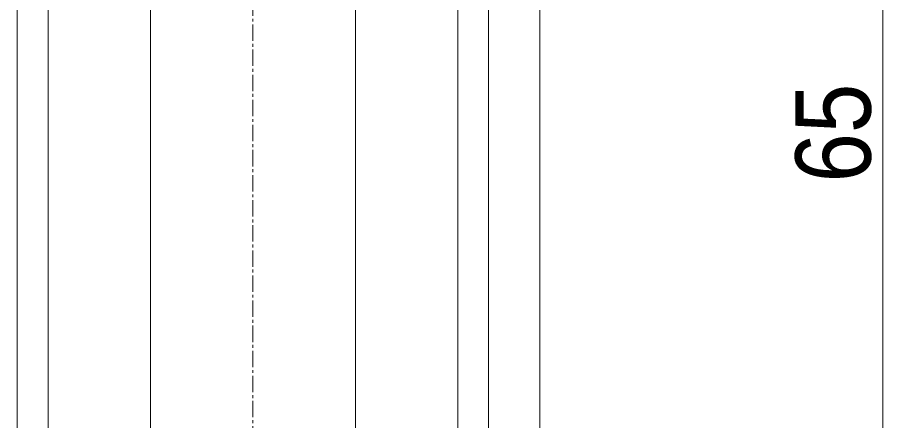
# Model space of a CAD drawing. Units: millimetres, scale not verified. Extents: x -4547 to 4547, y -2284 to 2284.
# Drawn here: x 511.5 to 828.2, y 2.9 to 150.3 of the extents above; entities that cross this region are included whole.
import ezdxf
from ezdxf.enums import TextEntityAlignment as Align

# ---------------------------------------------------------------- set-up
doc = ezdxf.new("R2010")
doc.units = ezdxf.units.MM
doc.header["$LTSCALE"] = 20
doc.linetypes.add('USER4', pattern=[9.172222, 5.997222, -1.058333, 1.058333, -1.058333])
doc.layers.add('0-1_3一般', color=7, linetype='Continuous', lineweight=15)
doc.layers.add('0-5_2寸法-1', color=7, linetype='Continuous', lineweight=15)
doc.styles.add('ＭＳ Ｐゴシック', font='')
doc.styles.get('ＭＳ Ｐゴシック').set_extended_font_data('MS PGothic')

# ---------------------------------------------------------------- blocks, each defined once
blk = doc.blocks.new('グループ-49')
at = {"layer": '0-1_3一般', "linetype": 'USER4', "lineweight": 5}
blk.add_line((38768.1, 14694), (38768.1, -3299.9), dxfattribs=at)
at = {"layer": '0-1_3一般', "lineweight": 5}
for p, q in [((37043.1, 6969), (37043.1, -411.3)), ((40493.1, 6969), (40493.1, -411.3)), ((37268.1, 4392.8), (37268.1, -906)), ((40268.1, 4392.8), (40268.1, -906))]:
    blk.add_line(p, q, dxfattribs=at)
blk = doc.blocks.new('グループ-55')
at = {"layer": '0-1_3一般', "lineweight": 5}
for p, q in [((39518.1, 7044), (39518.1, -31971.3)), ((40868.1, 7044), (40868.1, -31971.3))]:
    blk.add_line(p, q, dxfattribs=at)
blk.add_lwpolyline([(38018.1, -31971.3), (38018.1, 7044), (39518.1, 7044), (40868.1, 7044)], dxfattribs=at)
blk = doc.blocks.new('グループ-62')
at = {"layer": '0-1_3一般'}
for name in ['グループ-49', 'グループ-55']:
    blk.add_blockref(name, (0, 0), dxfattribs=at)

msp = doc.modelspace()

# ---------------------------------------------------------------- linework, layer by layer
at = {"layer": '0-5_2寸法-1'}
msp.add_line((828.24, 340.95), (828.24, -124.04), dxfattribs=at)

# ---------------------------------------------------------------- block references
at = {"layer": '0-1_3一般', "xscale": 0.05, "yscale": 0.05}
msp.add_blockref('グループ-62', (-1340.62, 0), dxfattribs=at)

# ---------------------------------------------------------------- texts
at = {"layer": '0-5_2寸法-1', "style": 'ＭＳ Ｐゴシック', "width": 0.9}
msp.add_text('65', height=27.57, rotation=90, dxfattribs=at).set_placement((832.12, 89.93), align=Align.BOTTOM_LEFT)

doc.saveas('drawing.dxf')
